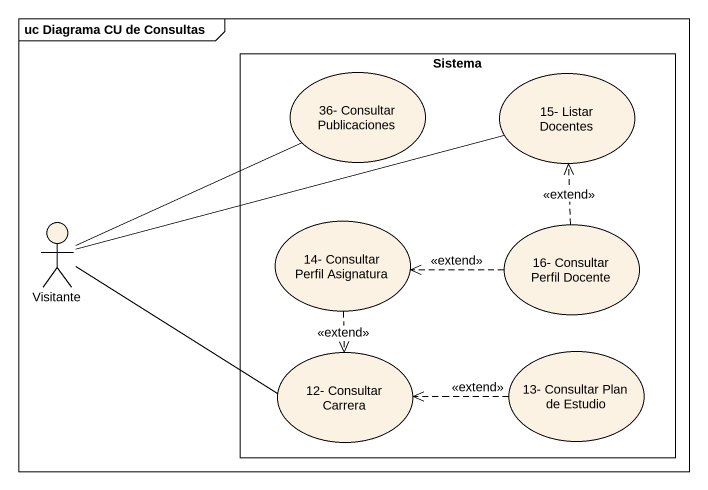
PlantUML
@startuml
mainframe uc Diagrama CU de Consultas
rectangle Sistema {
  usecase "36- Consultar Publicaciones" as u36_Consultar_Publicaciones #FCF2E3
  usecase "15- Listar Docentes" as u15_Listar_Docentes #FCF2E3
  usecase "14- Consultar Perfil Asignatura" as u14_Consultar_Perfil #FCF2E3
  usecase "16- Consultar Perfil Docente" as u16_Consultar_Perfil_Docente #FCF2E3
  usecase "12- Consultar Carrera" as u12_Consultar_Carrera #FCF2E3
  usecase "13- Consultar Plan de Estudio" as u13_Consultar_Plan_de_Estudio #FCF2E3
}
actor Visitante #FCF2E3
Visitante -right- u36_Consultar_Publicaciones
Visitante -right- u15_Listar_Docentes
Visitante -right- u12_Consultar_Carrera
u14_Consultar_Perfil ..> u12_Consultar_Carrera : <<extend>>
u16_Consultar_Perfil_Docente .up.> u15_Listar_Docentes : <<extend>>
u16_Consultar_Perfil_Docente .left.> u14_Consultar_Perfil : <<extend>>
u13_Consultar_Plan_de_Estudio .left.> u12_Consultar_Carrera : <<extend>>
@enduml
